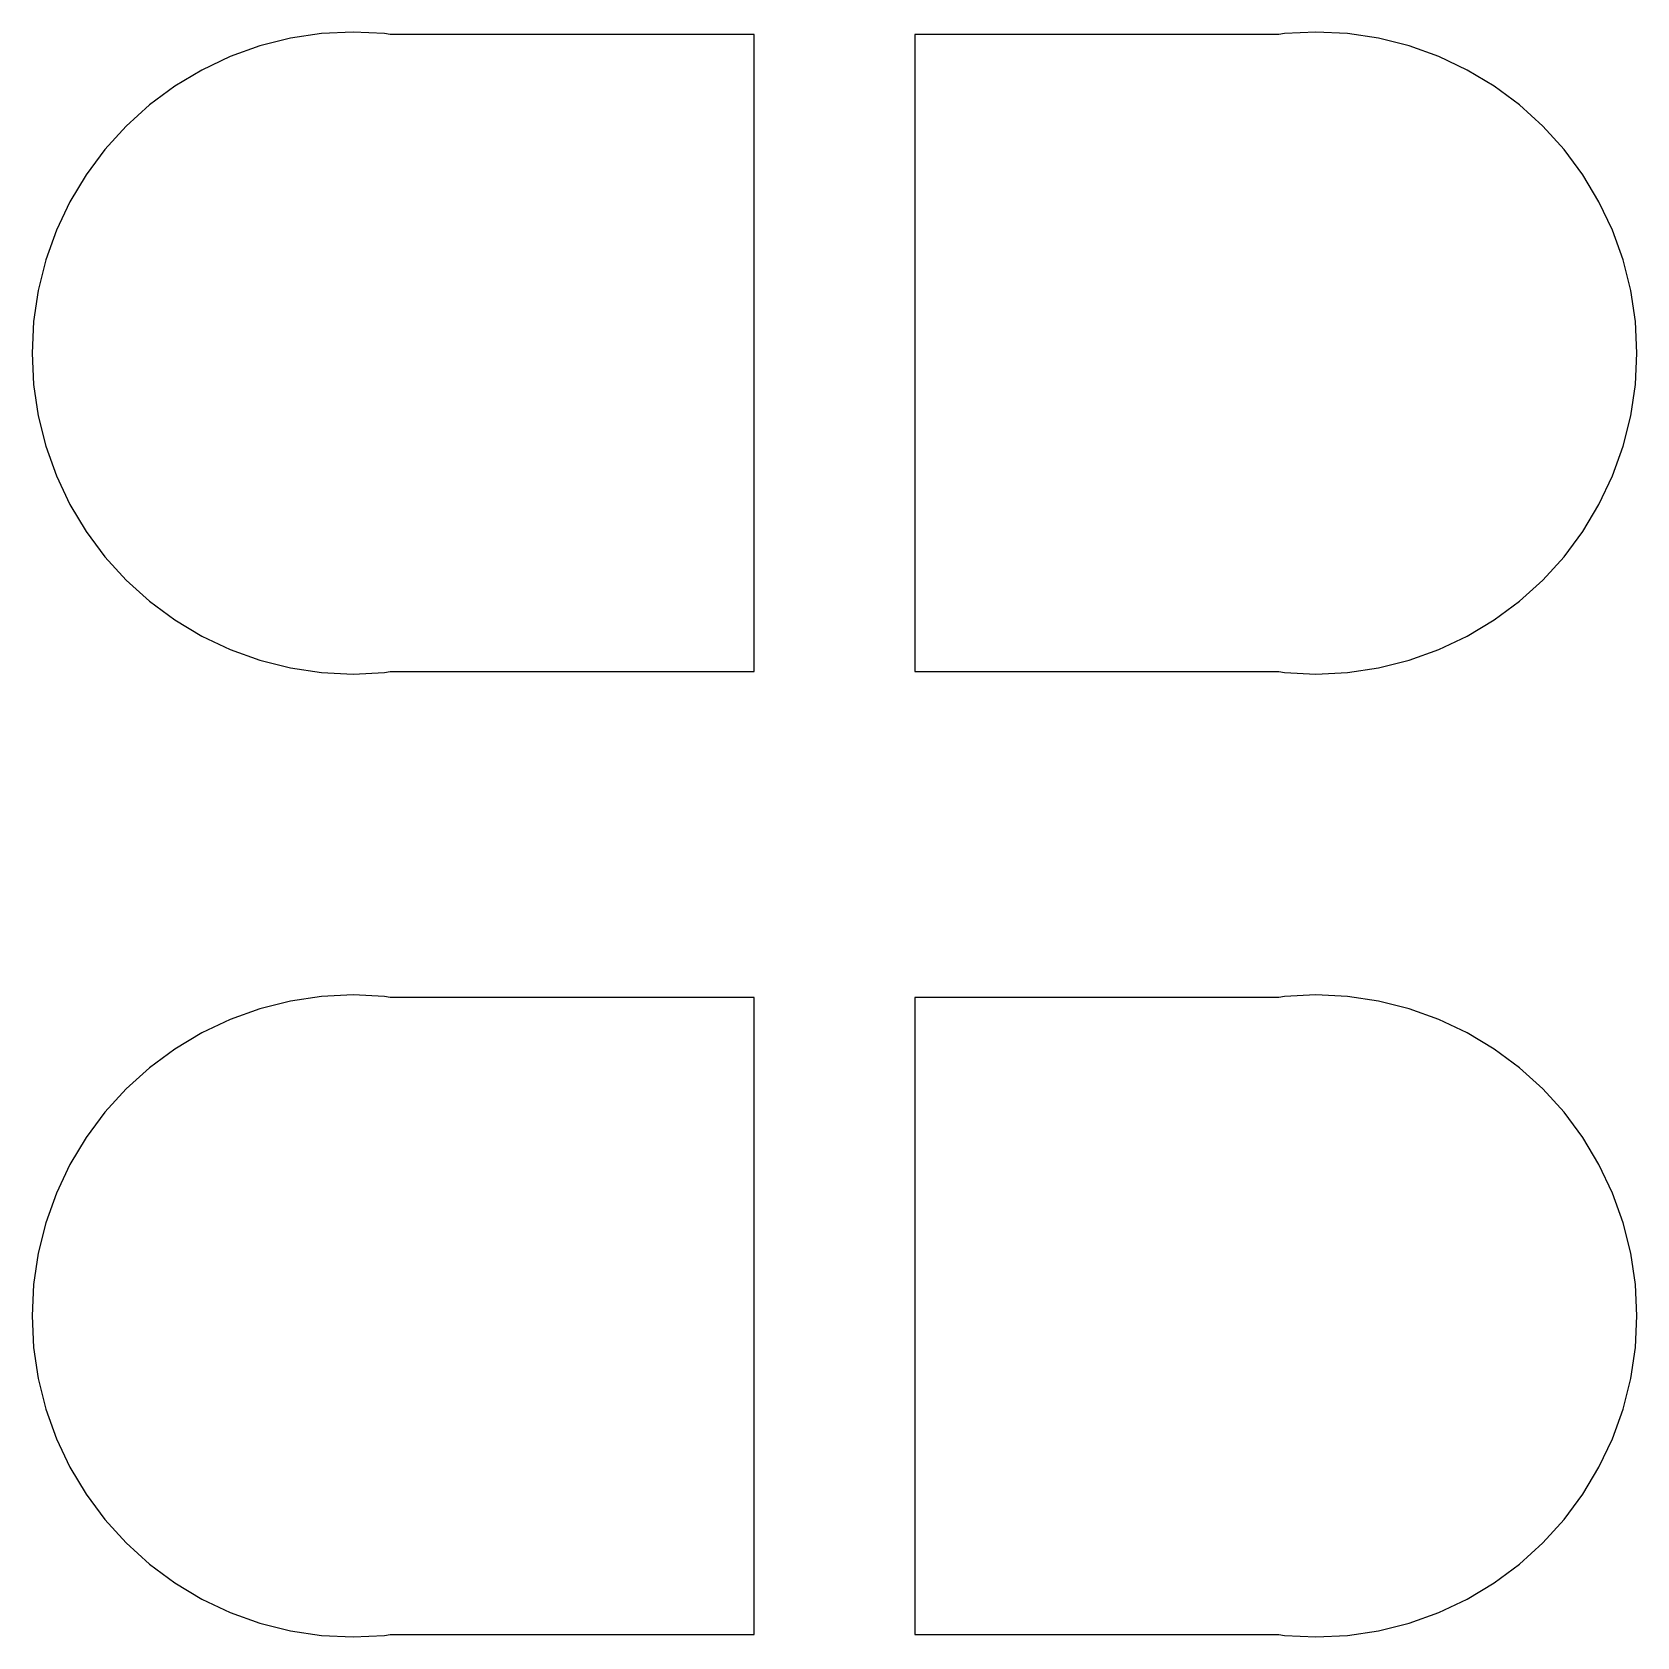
# Model space of a CAD drawing. Extents: x 1 to 11, y 1 to 11.
import ezdxf

# ---------------------------------------------------------------- set-up
doc = ezdxf.new("R2010")
doc.units = 0

msp = doc.modelspace()

# ---------------------------------------------------------------- linework, layer by layer
for p, q in [((3, 11), (2.80397, 10.9904)), ((3.19604, 10.9904), (3, 11)), ((9, 11), (8.80396, 10.9904)), ((9.19603, 10.9904), (9, 11)), ((2.41943, 10.9139), (2.23463, 10.8477)), ((2.60983, 10.9616), (2.41943, 10.9139)), ((2.80397, 10.9904), (2.60983, 10.9616)), ((3.23225, 10.985), (3.19604, 10.9904)), ((5.5, 10.985), (3.23225, 10.985)), ((5.5, 7.01501), (5.5, 10.985)), ((8.76775, 10.985), (6.5, 10.985)), ((6.5, 10.985), (6.5, 7.01501)), ((8.80396, 10.9904), (8.76775, 10.985)), ((9.39017, 10.9616), (9.19603, 10.9904)), ((9.58057, 10.9139), (9.39017, 10.9616)), ((9.76537, 10.8477), (9.58057, 10.9139)), ((2.23463, 10.8477), (2.05722, 10.7638)), ((9.94278, 10.7638), (9.76537, 10.8477)), ((2.05722, 10.7638), (1.88887, 10.6629)), ((10.1111, 10.6629), (9.94278, 10.7638)), ((1.88887, 10.6629), (1.73122, 10.546)), ((10.2688, 10.546), (10.1111, 10.6629)), ((1.73122, 10.546), (1.5858, 10.4142)), ((10.4142, 10.4142), (10.2688, 10.546)), ((1.5858, 10.4142), (1.45398, 10.2688)), ((10.546, 10.2688), (10.4142, 10.4142)), ((1.45398, 10.2688), (1.33707, 10.1111)), ((10.6629, 10.1111), (10.546, 10.2688)), ((1.33707, 10.1111), (1.23616, 9.94278)), ((10.7638, 9.94278), (10.6629, 10.1111)), ((1.23616, 9.94278), (1.15225, 9.76537)), ((10.8477, 9.76537), (10.7638, 9.94278)), ((1.15225, 9.76537), (1.08612, 9.58057)), ((10.9139, 9.58057), (10.8477, 9.76537)), ((1.08612, 9.58057), (1.03844, 9.39017)), ((10.9616, 9.39017), (10.9139, 9.58057)), ((1.03844, 9.39017), (1.00964, 9.19603)), ((10.9904, 9.19603), (10.9616, 9.39017)), ((1.00964, 9.19603), (1, 9)), ((11, 9), (10.9904, 9.19603)), ((1, 9), (1.00964, 8.80397)), ((10.9904, 8.80397), (11, 9)), ((1.00964, 8.80397), (1.03844, 8.60983)), ((10.9616, 8.60983), (10.9904, 8.80397)), ((1.03844, 8.60983), (1.08612, 8.41943)), ((10.9139, 8.41943), (10.9616, 8.60983)), ((1.08612, 8.41943), (1.15225, 8.23463)), ((10.8477, 8.23463), (10.9139, 8.41943)), ((1.15225, 8.23463), (1.23616, 8.05722)), ((10.7638, 8.05722), (10.8477, 8.23463)), ((1.23616, 8.05722), (1.33707, 7.88887)), ((10.6629, 7.88887), (10.7638, 8.05722)), ((1.33707, 7.88887), (1.45398, 7.73122)), ((10.546, 7.73122), (10.6629, 7.88887)), ((1.45398, 7.73122), (1.5858, 7.5858)), ((10.4142, 7.5858), (10.546, 7.73122)), ((1.5858, 7.5858), (1.73122, 7.45398)), ((10.2688, 7.45398), (10.4142, 7.5858)), ((1.73122, 7.45398), (1.88887, 7.33707)), ((10.1111, 7.33707), (10.2688, 7.45398)), ((1.88887, 7.33707), (2.05722, 7.23616)), ((9.94278, 7.23616), (10.1111, 7.33707)), ((2.05722, 7.23616), (2.23463, 7.15225)), ((9.76537, 7.15225), (9.94278, 7.23616)), ((2.23463, 7.15225), (2.41943, 7.08612)), ((9.58057, 7.08612), (9.76537, 7.15225)), ((2.41943, 7.08612), (2.60983, 7.03844)), ((2.60983, 7.03844), (2.80397, 7.00964)), ((2.80397, 7.00964), (3, 7)), ((3, 7), (3.19604, 7.00964)), ((3.19604, 7.00964), (3.23225, 7.01501)), ((3.23225, 7.01501), (5.5, 7.01501)), ((6.5, 7.01501), (8.76775, 7.01501)), ((8.76775, 7.01501), (8.80396, 7.00964)), ((8.80396, 7.00964), (9, 7)), ((9, 7), (9.19603, 7.00964)), ((9.19603, 7.00964), (9.39017, 7.03844)), ((9.39017, 7.03844), (9.58057, 7.08612)), ((3, 5), (2.80397, 4.99036)), ((3.19604, 4.99036), (3, 5)), ((9, 5), (8.80396, 4.99036)), ((9.19603, 4.99036), (9, 5)), ((2.41943, 4.91388), (2.23463, 4.84775)), ((2.60983, 4.96156), (2.41943, 4.91388)), ((2.80397, 4.99036), (2.60983, 4.96156)), ((3.23225, 4.98499), (3.19604, 4.99036)), ((5.5, 4.98499), (3.23225, 4.98499)), ((5.5, 1.01501), (5.5, 4.98499)), ((8.76775, 4.98499), (6.5, 4.98499)), ((6.5, 4.98499), (6.5, 1.01501)), ((8.80396, 4.99036), (8.76775, 4.98499)), ((9.39017, 4.96156), (9.19603, 4.99036)), ((9.58057, 4.91388), (9.39017, 4.96156)), ((9.76537, 4.84775), (9.58057, 4.91388)), ((2.23463, 4.84775), (2.05722, 4.76384)), ((9.94278, 4.76384), (9.76537, 4.84775)), ((2.05722, 4.76384), (1.88887, 4.66293)), ((10.1111, 4.66293), (9.94278, 4.76384)), ((1.88887, 4.66293), (1.73122, 4.54602)), ((10.2688, 4.54602), (10.1111, 4.66293)), ((1.73122, 4.54602), (1.5858, 4.4142)), ((10.4142, 4.4142), (10.2688, 4.54602)), ((1.5858, 4.4142), (1.45398, 4.26878)), ((10.546, 4.26878), (10.4142, 4.4142)), ((1.45398, 4.26878), (1.33707, 4.11113)), ((10.6629, 4.11113), (10.546, 4.26878)), ((1.33707, 4.11113), (1.23616, 3.94278)), ((10.7638, 3.94278), (10.6629, 4.11113)), ((1.23616, 3.94278), (1.15225, 3.76537)), ((10.8477, 3.76537), (10.7638, 3.94278)), ((1.15225, 3.76537), (1.08612, 3.58057)), ((10.9139, 3.58057), (10.8477, 3.76537)), ((1.08612, 3.58057), (1.03844, 3.39017)), ((10.9616, 3.39017), (10.9139, 3.58057)), ((1.03844, 3.39017), (1.00964, 3.19603)), ((10.9904, 3.19603), (10.9616, 3.39017)), ((1.00964, 3.19603), (1, 3)), ((11, 3), (10.9904, 3.19603)), ((1, 3), (1.00964, 2.80397)), ((10.9904, 2.80397), (11, 3)), ((1.00964, 2.80397), (1.03844, 2.60983)), ((10.9616, 2.60983), (10.9904, 2.80397)), ((1.03844, 2.60983), (1.08612, 2.41943)), ((10.9139, 2.41943), (10.9616, 2.60983)), ((1.08612, 2.41943), (1.15225, 2.23463)), ((10.8477, 2.23463), (10.9139, 2.41943)), ((1.15225, 2.23463), (1.23616, 2.05722)), ((10.7638, 2.05722), (10.8477, 2.23463)), ((1.23616, 2.05722), (1.33707, 1.88887)), ((10.6629, 1.88887), (10.7638, 2.05722)), ((1.33707, 1.88887), (1.45398, 1.73122)), ((10.546, 1.73122), (10.6629, 1.88887)), ((1.45398, 1.73122), (1.5858, 1.5858)), ((10.4142, 1.5858), (10.546, 1.73122)), ((1.5858, 1.5858), (1.73122, 1.45398)), ((10.2688, 1.45398), (10.4142, 1.5858)), ((1.73122, 1.45398), (1.88887, 1.33707)), ((10.1111, 1.33707), (10.2688, 1.45398)), ((1.88887, 1.33707), (2.05722, 1.23616)), ((9.94278, 1.23616), (10.1111, 1.33707)), ((2.05722, 1.23616), (2.23463, 1.15225)), ((9.76537, 1.15225), (9.94278, 1.23616)), ((2.23463, 1.15225), (2.41943, 1.08612)), ((9.58057, 1.08612), (9.76537, 1.15225)), ((2.41943, 1.08612), (2.60983, 1.03844)), ((2.60983, 1.03844), (2.80397, 1.00964)), ((2.80397, 1.00964), (3, 1)), ((3, 1), (3.19604, 1.00964)), ((3.19604, 1.00964), (3.23225, 1.01501)), ((3.23225, 1.01501), (5.5, 1.01501)), ((6.5, 1.01501), (8.76775, 1.01501)), ((8.76775, 1.01501), (8.80396, 1.00964)), ((8.80396, 1.00964), (9, 1)), ((9, 1), (9.19603, 1.00964)), ((9.19603, 1.00964), (9.39017, 1.03844)), ((9.39017, 1.03844), (9.58057, 1.08612))]:
    msp.add_line(p, q)

doc.saveas('drawing.dxf')
